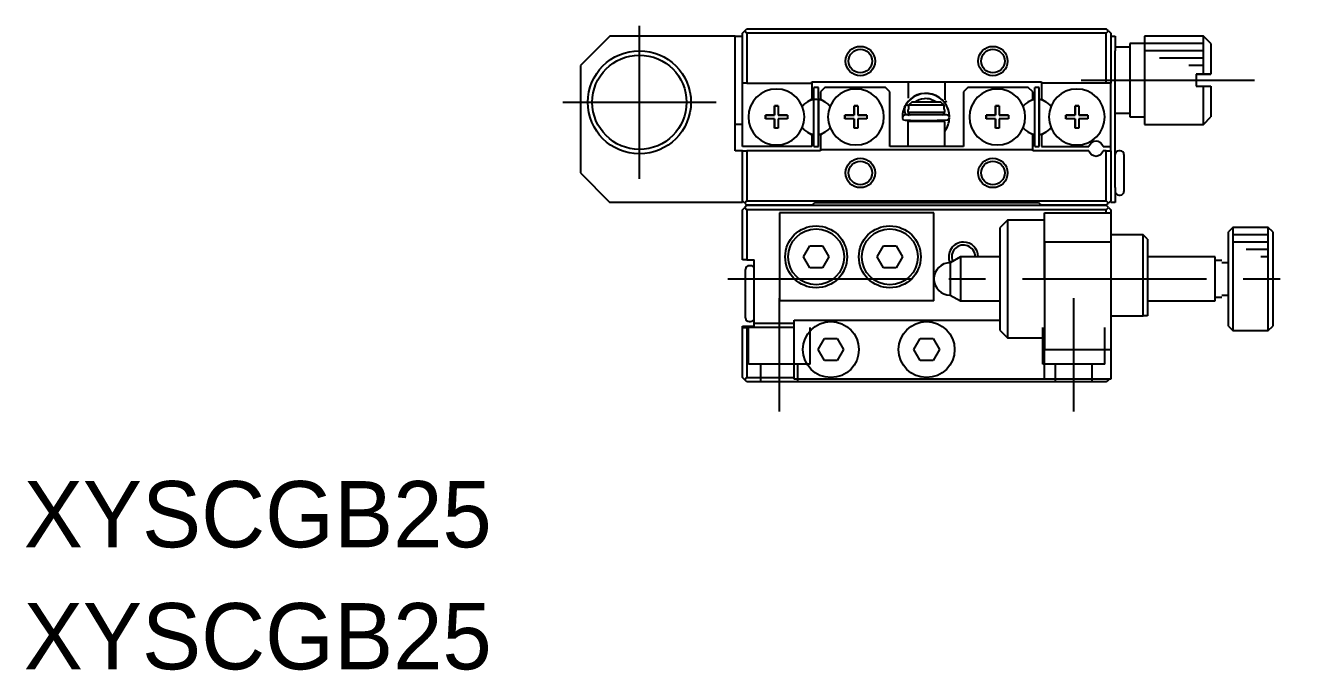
# Model space of a CAD drawing. Extents: x 199 to 391, y 8 to 147.
# Drawn here: x 201 to 288.4, y 7.6 to 51.4 of the extents above; entities that cross this region are included whole.
import ezdxf

# ---------------------------------------------------------------- set-up
doc = ezdxf.new("R2010")
doc.units = 0
doc.header["$LTSCALE"] = 10
doc.linetypes.add('CENTER', pattern=[2, 1.25, -0.25, 0.25, -0.25])
doc.linetypes.add('DASHED', pattern=[3.5, 2, -1.5])
doc.layers.get('0').update_dxf_attribs({"linetype": 'CONTINUOUS'})
doc.layers.add('CENTER', color=1, linetype='CENTER')
doc.styles.get("Standard").update_dxf_attribs({"font": 'FGP教科書体NT-M'})

msp = doc.modelspace()

# ---------------------------------------------------------------- linework, layer by layer
at = {"color": 7, "linetype": 'CONTINUOUS'}
for p, q in [((240.696596, 50.706432), (238.696596, 48.706432)), ((249.196596, 50.706432), (240.696596, 50.706432)), ((249.196596, 42.906432), (249.196596, 50.706432)), ((249.196596, 50.706432), (249.696596, 50.706432)), ((249.696596, 50.906432), (249.846596, 51.056432)), ((249.696596, 47.506432), (249.696596, 50.906432)), ((249.846596, 51.056432), (249.996596, 51.206432)), ((249.846596, 51.056432), (249.996596, 50.906432)), ((249.996596, 51.206432), (274.396596, 51.206432)), ((249.996596, 50.906432), (249.996596, 47.506432)), ((274.396596, 50.906432), (249.996596, 50.906432)), ((274.546596, 51.056432), (274.396596, 51.206432)), ((274.396596, 50.906432), (274.546596, 51.056432)), ((274.396596, 47.506432), (274.396596, 50.906432)), ((274.546596, 51.056432), (274.696596, 50.906432)), ((274.696596, 50.906432), (274.696596, 47.506432)), ((274.696596, 50.706432), (274.996596, 50.706432)), ((274.996596, 50.706432), (274.996596, 49.706432)), ((276.996596, 50.706432), (276.996596, 44.706432)), ((280.996596, 50.706432), (276.996596, 50.706432)), ((280.996596, 48.106432), (280.996596, 50.706432)), ((281.496596, 50.206432), (280.996596, 50.706432)), ((275.996596, 49.956432), (274.996596, 49.956432)), ((275.996596, 50.206432), (275.996596, 45.206432)), ((276.996596, 50.206432), (275.996596, 50.206432)), ((281.496596, 50.206432), (281.496596, 48.106432)), ((281.496596, 50.206432), (281.496596, 48.106432)), ((274.996596, 42.206432), (274.996596, 49.706432)), ((238.696596, 48.706432), (238.696596, 41.406432)), ((280.496596, 48.106432), (280.496596, 47.306432)), ((280.496596, 48.106432), (280.996596, 48.106432)), ((280.996596, 48.106432), (280.496596, 48.106432)), ((280.496596, 48.106432), (280.496596, 47.306432)), ((280.996596, 48.106432), (281.496596, 48.106432)), ((281.496596, 48.106432), (280.996596, 48.106432)), ((249.996596, 47.506432), (249.696596, 47.506432)), ((249.696596, 43.206432), (249.696596, 47.506432)), ((249.996596, 47.506432), (254.396596, 47.506432)), ((254.396596, 47.606432), (261.396596, 47.606432)), ((254.396596, 47.506432), (254.396596, 47.606432)), ((254.396596, 47.506432), (254.396596, 46.407898)), ((254.546596, 43.206432), (254.546596, 47.206432)), ((254.846596, 47.206432), (254.546596, 47.206432)), ((254.846596, 43.206432), (254.846596, 47.206432)), ((254.846596, 46.387444), (254.846596, 47.206432)), ((255.296596, 47.206432), (254.996596, 46.906432)), ((259.396596, 47.206432), (255.296596, 47.206432)), ((259.696596, 46.906432), (259.396596, 47.206432)), ((260.946596, 47.606432), (260.946596, 46.486641)), ((261.396596, 47.606432), (262.996596, 47.606432)), ((262.996596, 47.606432), (269.996596, 47.606432)), ((263.446596, 46.367678), (263.446596, 47.606432)), ((264.996596, 47.206432), (264.696596, 46.906432)), ((269.096596, 47.206432), (264.996596, 47.206432)), ((269.396596, 46.906432), (269.096596, 47.206432)), ((269.546596, 43.206432), (269.546596, 47.206432)), ((269.846596, 47.206432), (269.546596, 47.206432)), ((269.846596, 43.206432), (269.846596, 47.206432)), ((269.846596, 46.387444), (269.846596, 47.206432)), ((269.996596, 47.606432), (269.996596, 47.506432)), ((274.396596, 47.506432), (269.996596, 47.506432)), ((269.996596, 47.506432), (269.996596, 46.407898)), ((274.696596, 47.506432), (274.396596, 47.506432)), ((274.696596, 43.206432), (274.696596, 47.506432)), ((280.496596, 47.306432), (280.996596, 47.306432)), ((280.996596, 44.706432), (280.996596, 47.306432)), ((280.996596, 47.306432), (281.496596, 47.306432)), ((281.496596, 47.306432), (281.496596, 45.206432)), ((281.496596, 47.306432), (281.496596, 45.206432)), ((254.396596, 46.407898), (254.101346, 46.237435)), ((254.846598, 46.456432), (254.846598, 46.387444)), ((254.846598, 46.456432), (254.846598, 43.956432)), ((254.846598, 46.456432), (254.846598, 46.387444)), ((254.996596, 46.906432), (254.996596, 46.407898)), ((254.996596, 46.407898), (255.291846, 46.237435)), ((259.696596, 43.206432), (259.696596, 46.906432)), ((262.495865, 46.402973), (262.63465, 46.353971)), ((262.63465, 46.353971), (262.768569, 46.288071)), ((264.696596, 46.906432), (264.696596, 43.206432)), ((269.101346, 46.237435), (269.396596, 46.407898)), ((269.396596, 46.407898), (269.396596, 46.906432)), ((269.846598, 46.456432), (269.846598, 46.387444)), ((269.846598, 46.456432), (269.846598, 46.387444)), ((269.846598, 46.456432), (269.846598, 46.387444)), ((269.846598, 46.456432), (269.846598, 46.387444)), ((269.846598, 46.456432), (269.846598, 46.387444)), ((269.846598, 46.456432), (269.846598, 46.387444)), ((269.846598, 46.456432), (269.846598, 46.387444)), ((269.846598, 46.456432), (269.846598, 43.956432)), ((269.846598, 46.456432), (269.846598, 46.387444)), ((269.846598, 46.456432), (269.846598, 46.387444)), ((269.846598, 46.456432), (269.846598, 46.387444)), ((269.846598, 46.456432), (269.846598, 46.387444)), ((269.846598, 46.456432), (269.846598, 46.387444)), ((269.846598, 46.456432), (269.846598, 46.387444)), ((269.996596, 46.407898), (270.291846, 46.237435)), ((251.871596, 45.956432), (252.121596, 45.956432)), ((251.871596, 45.331432), (251.871596, 45.956432)), ((251.871596, 45.956432), (251.871596, 45.331432)), ((252.121596, 45.956432), (251.871596, 45.956432)), ((252.121596, 45.956432), (252.121596, 45.331432)), ((257.271596, 45.956432), (257.521596, 45.956432)), ((257.271596, 45.331432), (257.271596, 45.956432)), ((257.271596, 45.956432), (257.271596, 45.331432)), ((257.521596, 45.956432), (257.271596, 45.956432)), ((257.521596, 45.956432), (257.521596, 45.331432)), ((260.693612, 45.743567), (260.692127, 45.710122)), ((260.692127, 45.710122), (260.69231, 45.676644)), ((260.69231, 45.676644), (260.694159, 45.643217)), ((260.69676, 45.776898), (260.693612, 45.743567)), ((260.694159, 45.643217), (260.697671, 45.609921)), ((260.701565, 45.810031), (260.69676, 45.776898)), ((260.697671, 45.609921), (260.702837, 45.576841)), ((260.708014, 45.842886), (260.701565, 45.810031)), ((260.702837, 45.576841), (260.709644, 45.544056)), ((260.716092, 45.87538), (260.708014, 45.842886)), ((260.709644, 45.544056), (260.718075, 45.511648)), ((260.725778, 45.907435), (260.716092, 45.87538)), ((260.718075, 45.511648), (260.72811, 45.479698)), ((260.73705, 45.93897), (260.725778, 45.907435)), ((260.72811, 45.479698), (260.739723, 45.448283)), ((260.749879, 45.969909), (260.73705, 45.93897)), ((260.764234, 46.000174), (260.749879, 45.969909)), ((260.780079, 46.029689), (260.764234, 46.000174)), ((260.79643, 46.056894), (260.780079, 46.029689)), ((260.797467, 46.057398), (260.79643, 46.056894)), ((260.798507, 46.057394), (260.797467, 46.057398)), ((260.79987, 46.057181), (260.798507, 46.057394)), ((260.801555, 46.056759), (260.79987, 46.057181)), ((260.803557, 46.056129), (260.801555, 46.056759)), ((260.802156, 46.064958), (260.960366, 45.979244)), ((260.805872, 46.055292), (260.803557, 46.056129)), ((260.808495, 46.05425), (260.805872, 46.055292)), ((260.811419, 46.053006), (260.808495, 46.05425)), ((260.814639, 46.051563), (260.811419, 46.053006)), ((260.819975, 46.049046), (260.814639, 46.051563)), ((260.825926, 46.046104), (260.819975, 46.049046)), ((260.832461, 46.042753), (260.825926, 46.046104)), ((260.83955, 46.039009), (260.832461, 46.042753)), ((260.847157, 46.034889), (260.83955, 46.039009)), ((260.855244, 46.030415), (260.847157, 46.034889)), ((260.863771, 46.025609), (260.855244, 46.030415)), ((260.872696, 46.020495), (260.863771, 46.025609)), ((260.881975, 46.015097), (260.872696, 46.020495)), ((260.891563, 46.009442), (260.881975, 46.015097)), ((260.90141, 46.003559), (260.891563, 46.009442)), ((260.91147, 45.997477), (260.90141, 46.003559)), ((260.921692, 45.991225), (260.91147, 45.997477)), ((260.932026, 45.984835), (260.921692, 45.991225)), ((260.976596, 45.706432), (260.926596, 45.706432)), ((260.926596, 45.706432), (260.926596, 45.506432)), ((263.426596, 45.506432), (260.926596, 45.506432)), ((260.926596, 45.506432), (261.101414, 45.331614)), ((260.94242, 45.978338), (260.932026, 45.984835)), ((260.952823, 45.971766), (260.94242, 45.978338)), ((260.976596, 45.956485), (260.952823, 45.971766)), ((260.960366, 45.979244), (260.978286, 45.967762)), ((261.186647, 46.206432), (260.976596, 46.006432)), ((260.976596, 46.006432), (260.976596, 45.706432)), ((263.376596, 46.006432), (260.976596, 46.006432)), ((263.166546, 46.206432), (261.186647, 46.206432)), ((262.768569, 46.288071), (262.860915, 46.229953)), ((262.860915, 46.229953), (262.893442, 46.206603)), ((263.376596, 46.006432), (263.166546, 46.206432)), ((263.252999, 45.332834), (263.426596, 45.506432)), ((263.376596, 45.706432), (263.376596, 46.006432)), ((263.426596, 45.706432), (263.376596, 45.706432)), ((263.426596, 45.506432), (263.426596, 45.706432)), ((263.485018, 46.297245), (263.498261, 46.305564)), ((263.488656, 46.306515), (263.491708, 46.310493)), ((263.491708, 46.310493), (263.492697, 46.31382)), ((263.55658, 46.191042), (263.497984, 46.306509)), ((263.73358, 45.407084), (263.696595, 45.598435)), ((266.871596, 45.956432), (267.121596, 45.956432)), ((266.871596, 45.331432), (266.871596, 45.956432)), ((266.871596, 45.956432), (266.871596, 45.331432)), ((267.121596, 45.956432), (266.871596, 45.956432)), ((267.121596, 45.956432), (267.121596, 45.331432)), ((272.271596, 45.956432), (272.521596, 45.956432)), ((272.271596, 45.331432), (272.271596, 45.956432)), ((272.271596, 45.956432), (272.271596, 45.331432)), ((272.521596, 45.956432), (272.271596, 45.956432)), ((272.521596, 45.956432), (272.521596, 45.331432)), ((274.996596, 45.456432), (275.996596, 45.456432)), ((249.696596, 44.706432), (249.196596, 44.706432)), ((251.246596, 45.331432), (251.871596, 45.331432)), ((251.246596, 45.081432), (251.246596, 45.331432)), ((251.871596, 45.331432), (251.246596, 45.331432)), ((251.246596, 45.331432), (251.246596, 45.081432)), ((251.871596, 45.081432), (251.246596, 45.081432)), ((251.871596, 44.456432), (251.871596, 45.081432)), ((251.871596, 45.081432), (251.871596, 44.456432)), ((252.121596, 45.331432), (252.746596, 45.331432)), ((252.746596, 45.331432), (252.121596, 45.331432)), ((252.121596, 45.081432), (252.121596, 44.456432)), ((252.746596, 45.081432), (252.121596, 45.081432)), ((252.746596, 45.331432), (252.746596, 45.081432)), ((256.646596, 45.331432), (257.271596, 45.331432)), ((256.646596, 45.081432), (256.646596, 45.331432)), ((257.271596, 45.331432), (256.646596, 45.331432)), ((256.646596, 45.331432), (256.646596, 45.081432)), ((257.271596, 45.081432), (256.646596, 45.081432)), ((257.271596, 44.456432), (257.271596, 45.081432)), ((257.271596, 45.081432), (257.271596, 44.456432)), ((257.521596, 45.331432), (258.146596, 45.331432)), ((258.146596, 45.331432), (257.521596, 45.331432)), ((257.521596, 45.081432), (257.521596, 44.456432)), ((258.146596, 45.081432), (257.521596, 45.081432)), ((258.146596, 45.331432), (258.146596, 45.081432)), ((260.595161, 45.293953), (260.549805, 45.203134)), ((260.549805, 45.203134), (260.562972, 45.100944)), ((260.562972, 45.100944), (260.631122, 45.023736)), ((260.68442, 45.345258), (260.595161, 45.293953)), ((260.631122, 45.023736), (260.738226, 44.993962)), ((260.787689, 45.356173), (260.68442, 45.345258)), ((260.739723, 45.448283), (260.752888, 45.417481)), ((260.752888, 45.417481), (260.767571, 45.387368)), ((263.537107, 45.343712), (260.757452, 45.343712)), ((260.767571, 45.387368), (260.783735, 45.358019)), ((260.783735, 45.358019), (260.784925, 45.35599)), ((260.915329, 45.36105), (260.787689, 45.356173)), ((260.915329, 45.36105), (260.926472, 45.3609)), ((260.933084, 44.913139), (260.917552, 44.98581)), ((260.926472, 45.3609), (260.937582, 45.359795)), ((261.003753, 44.983589), (260.926596, 44.906432)), ((263.426596, 44.906432), (260.926596, 44.906432)), ((260.926596, 44.906432), (260.926596, 43.206432)), ((260.937582, 45.359795), (260.948598, 45.357739)), ((260.948598, 45.357739), (260.95946, 45.354745)), ((260.95946, 45.354745), (260.97011, 45.350828)), ((260.97011, 45.350828), (260.980488, 45.34601)), ((260.980488, 45.34601), (260.990538, 45.340318)), ((260.990538, 45.340318), (261.000205, 45.333782)), ((260.996596, 44.98376), (260.996596, 44.976432)), ((263.30965, 45.362912), (263.284024, 45.363517)), ((263.425772, 45.359565), (263.30965, 45.362912)), ((263.323562, 45.403108), (263.374545, 45.443777)), ((263.426596, 44.906432), (263.347997, 44.985031)), ((263.372802, 45.452483), (263.387868, 45.360852)), ((263.378255, 44.985834), (263.373302, 44.959927)), ((263.541133, 45.354135), (263.425772, 45.359565)), ((263.426596, 43.206432), (263.426596, 44.906432)), ((263.645062, 45.333091), (263.541133, 45.354135)), ((263.624667, 45.005822), (263.711223, 45.066914)), ((263.722335, 45.263651), (263.645062, 45.333091)), ((263.711223, 45.066914), (263.747074, 45.164995)), ((263.747074, 45.164995), (263.722335, 45.263651)), ((266.246596, 45.331432), (266.871596, 45.331432)), ((266.246596, 45.081432), (266.246596, 45.331432)), ((266.871596, 45.331432), (266.246596, 45.331432)), ((266.246596, 45.331432), (266.246596, 45.081432)), ((266.871596, 45.081432), (266.246596, 45.081432)), ((266.871596, 44.456432), (266.871596, 45.081432)), ((266.871596, 45.081432), (266.871596, 44.456432)), ((267.121596, 45.331432), (267.746596, 45.331432)), ((267.746596, 45.331432), (267.121596, 45.331432)), ((267.121596, 45.081432), (267.121596, 44.456432)), ((267.746596, 45.081432), (267.121596, 45.081432)), ((267.746596, 45.331432), (267.746596, 45.081432)), ((271.646596, 45.331432), (272.271596, 45.331432)), ((271.646596, 45.081432), (271.646596, 45.331432)), ((272.271596, 45.331432), (271.646596, 45.331432)), ((271.646596, 45.331432), (271.646596, 45.081432)), ((272.271596, 45.081432), (271.646596, 45.081432)), ((272.271596, 44.456432), (272.271596, 45.081432)), ((272.271596, 45.081432), (272.271596, 44.456432)), ((272.521596, 45.331432), (273.146596, 45.331432)), ((273.146596, 45.331432), (272.521596, 45.331432)), ((272.521596, 45.081432), (272.521596, 44.456432)), ((273.146596, 45.081432), (272.521596, 45.081432)), ((273.146596, 45.331432), (273.146596, 45.081432)), ((275.996596, 45.206432), (276.996596, 45.206432)), ((276.996596, 44.706432), (280.996596, 44.706432)), ((280.996596, 44.706432), (281.496596, 45.206432)), ((252.121596, 44.456432), (251.871596, 44.456432)), ((254.101346, 44.175429), (254.396596, 44.004966)), ((254.396596, 44.004966), (254.396596, 43.206432)), ((254.846596, 43.206432), (254.846596, 44.025419)), ((254.846598, 44.02542), (254.846598, 43.956432)), ((254.846598, 44.02542), (254.846598, 43.956432)), ((254.846598, 44.02542), (254.846598, 43.956432)), ((254.846598, 44.02542), (254.846598, 43.956432)), ((254.846598, 44.02542), (254.846598, 43.956432)), ((254.846598, 44.02542), (254.846598, 43.956432)), ((254.846598, 44.02542), (254.846598, 43.956432)), ((254.846598, 44.02542), (254.846598, 43.956432)), ((254.846598, 44.02542), (254.846598, 43.956432)), ((254.846598, 44.02542), (254.846598, 43.956432)), ((254.846598, 44.02542), (254.846598, 43.956432)), ((254.846598, 44.02542), (254.846598, 43.956432)), ((254.846598, 44.02542), (254.846598, 43.956432)), ((255.291846, 44.175429), (254.996596, 44.004966)), ((254.996596, 44.004966), (254.996596, 43.006432)), ((257.521596, 44.456432), (257.271596, 44.456432)), ((267.121596, 44.456432), (266.871596, 44.456432)), ((269.396596, 44.004966), (269.101346, 44.175429)), ((269.396596, 43.006432), (269.396596, 44.004966)), ((269.846596, 43.206432), (269.846596, 44.025419)), ((269.846598, 44.02542), (269.846598, 43.956432)), ((269.846598, 44.02542), (269.846598, 43.956432)), ((269.846598, 44.02542), (269.846598, 43.956432)), ((269.846598, 44.02542), (269.846598, 43.956432)), ((269.846598, 44.02542), (269.846598, 43.956432)), ((269.846598, 44.02542), (269.846598, 43.956432)), ((269.846598, 44.02542), (269.846598, 43.956432)), ((269.846598, 44.02542), (269.846598, 43.956432)), ((269.846598, 44.02542), (269.846598, 43.956432)), ((269.846598, 44.02542), (269.846598, 43.956432)), ((269.846598, 44.02542), (269.846598, 43.956432)), ((269.846598, 44.02542), (269.846598, 43.956432)), ((269.846598, 44.02542), (269.846598, 43.956432)), ((270.291846, 44.175429), (269.996596, 44.004966)), ((269.996596, 44.004966), (269.996596, 43.206432)), ((272.521596, 44.456432), (272.271596, 44.456432)), ((249.696596, 42.906432), (249.196596, 42.906432)), ((254.396596, 43.206432), (249.696596, 43.206432)), ((249.696596, 42.906432), (249.996596, 42.906432)), ((249.696596, 39.406432), (249.696596, 42.906432)), ((249.996596, 42.906432), (249.996596, 39.506432)), ((254.996596, 42.906432), (249.996596, 42.906432)), ((254.546596, 43.206432), (254.846596, 43.206432)), ((254.996596, 43.006432), (254.996596, 42.906432)), ((254.996596, 43.006432), (269.396596, 43.006432)), ((264.696596, 43.206432), (259.696596, 43.206432)), ((269.396596, 42.906432), (269.396596, 43.006432)), ((273.219627, 42.906432), (269.396596, 42.906432)), ((269.546596, 43.206432), (269.846596, 43.206432)), ((269.996596, 43.206432), (273.219627, 43.206432)), ((274.173566, 43.206432), (274.696596, 43.206432)), ((274.396596, 42.906432), (274.173566, 42.906432)), ((274.396596, 39.506432), (274.396596, 42.906432)), ((274.396596, 42.906432), (274.696596, 42.906432)), ((274.696596, 42.906432), (274.696596, 43.206432)), ((274.696596, 42.906432), (274.696596, 39.506432)), ((275.346596, 42.906432), (275.246596, 42.906432)), ((274.996596, 40.606432), (274.996596, 42.206432)), ((275.596596, 42.656432), (275.596596, 40.156432)), ((275.596596, 42.156432), (275.596596, 41.531432)), ((238.696596, 41.406432), (240.696596, 39.406432)), ((275.596596, 41.531432), (275.596596, 41.281432)), ((275.596596, 41.281432), (275.596596, 40.656432)), ((274.996596, 40.406432), (274.996596, 40.606432)), ((274.996596, 40.406432), (274.996596, 39.406432)), ((249.696596, 39.406432), (240.696596, 39.406432)), ((249.846596, 39.356432), (249.696596, 39.506432)), ((249.996596, 39.506432), (249.846596, 39.356432)), ((249.846596, 39.356432), (249.996596, 39.206432)), ((249.996596, 39.506432), (274.396596, 39.506432)), ((254.396596, 39.206432), (254.596596, 39.406432)), ((254.596596, 39.406432), (269.796596, 39.406432)), ((269.796596, 39.406432), (269.996596, 39.206432)), ((274.546596, 39.356432), (274.396596, 39.506432)), ((274.396596, 39.206432), (274.546596, 39.356432)), ((274.696596, 39.506432), (274.546596, 39.356432)), ((274.696596, 39.406432), (274.696596, 39.506432)), ((274.996596, 39.406432), (274.696596, 39.406432)), ((275.246596, 39.906432), (275.346596, 39.906432)), ((249.696596, 38.906432), (249.846596, 39.056432)), ((249.696596, 35.506432), (249.696596, 38.906432)), ((249.996596, 39.206432), (249.846596, 39.056432)), ((249.846596, 39.056432), (249.996596, 38.906432)), ((254.396596, 39.206432), (249.996596, 39.206432)), ((249.996596, 39.206432), (254.396596, 39.206432)), ((274.396596, 38.906432), (249.996596, 38.906432)), ((249.996596, 38.906432), (249.996596, 35.506432)), ((252.196596, 38.706432), (252.196596, 32.706432)), ((262.696596, 38.706432), (252.196596, 38.706432)), ((254.396596, 39.206432), (269.996596, 39.206432)), ((262.696596, 32.706432), (262.696596, 38.706432)), ((274.396596, 39.206432), (269.996596, 39.206432)), ((269.996596, 39.206432), (274.396596, 39.206432)), ((270.196596, 38.706432), (274.696596, 38.706432)), ((270.196596, 36.706432), (270.196596, 38.706432)), ((274.546596, 39.056432), (274.396596, 39.206432)), ((274.396596, 38.906432), (274.546596, 39.056432)), ((274.396596, 38.706432), (274.396596, 38.906432)), ((274.546596, 39.056432), (274.696596, 38.906432)), ((274.696596, 38.906432), (274.696596, 38.706432)), ((274.696596, 38.706432), (274.696596, 36.706432)), ((267.696596, 38.206432), (267.196596, 37.706432)), ((267.196596, 30.706432), (267.196596, 37.706432)), ((267.696596, 38.206432), (267.696596, 30.206432)), ((270.196596, 38.206432), (267.696596, 38.206432)), ((282.996596, 37.706432), (282.696596, 37.406432)), ((282.996596, 37.706432), (282.996596, 30.706432)), ((285.396596, 37.706432), (282.996596, 37.706432)), ((285.396596, 30.706432), (285.396596, 37.706432)), ((285.696596, 37.406432), (285.396596, 37.706432)), ((276.896596, 37.206432), (274.696596, 37.206432)), ((276.896596, 31.706432), (276.896596, 37.206432)), ((277.196596, 36.906432), (276.896596, 37.206432)), ((277.196596, 36.906432), (277.196596, 31.706432)), ((282.696596, 31.006432), (282.696596, 37.406432)), ((285.696596, 37.406432), (285.696596, 31.006432)), ((253.830571, 35.706432), (254.263584, 36.456432)), ((254.263584, 36.456432), (255.129609, 36.456432)), ((255.129609, 36.456432), (255.562622, 35.706432)), ((258.830571, 35.706432), (259.263584, 36.456432)), ((259.263584, 36.456432), (260.129609, 36.456432)), ((260.129609, 36.456432), (260.562622, 35.706432)), ((270.196596, 34.206432), (270.196596, 36.706432)), ((274.696596, 36.706432), (270.196596, 36.706432)), ((270.196596, 36.706432), (270.196596, 34.206432)), ((274.696596, 36.706432), (274.696596, 29.406432)), ((249.996596, 35.506432), (249.696596, 35.506432)), ((249.996596, 35.506432), (250.496596, 35.506432)), ((250.246596, 35.106432), (250.146596, 35.106432)), ((250.496596, 34.006432), (250.496596, 35.506432)), ((254.263584, 34.956432), (253.830571, 35.706432)), ((255.562622, 35.706432), (255.129609, 34.956432)), ((259.263584, 34.956432), (258.830571, 35.706432)), ((260.562622, 35.706432), (260.129609, 34.956432)), ((264.489417, 35.706432), (263.796596, 35.306432)), ((263.796596, 35.306432), (263.796596, 33.106432)), ((264.489417, 35.706437), (264.489417, 32.706427)), ((264.489417, 35.706432), (264.489417, 32.706432)), ((267.196596, 35.706432), (264.489417, 35.706432)), ((281.796596, 35.706432), (277.196596, 35.706432)), ((281.796596, 34.206432), (281.796596, 35.706432)), ((282.696596, 35.306432), (282.229609, 35.306432)), ((249.896596, 33.206432), (249.896596, 34.856432)), ((255.129609, 34.956432), (254.263584, 34.956432)), ((260.129609, 34.956432), (259.263584, 34.956432)), ((270.196596, 34.206432), (270.196596, 29.406432)), ((281.796596, 32.706432), (281.796596, 34.206432)), ((249.896596, 33.331432), (249.896596, 33.956432)), ((249.896596, 33.081432), (249.896596, 33.331432)), ((250.496596, 32.406432), (250.496596, 34.006432)), ((249.896596, 31.556432), (249.896596, 33.206432)), ((249.896596, 32.456432), (249.896596, 33.081432)), ((250.496596, 31.206432), (250.496596, 32.406432)), ((262.696596, 32.706432), (252.196596, 32.706432)), ((263.796596, 33.106432), (264.489417, 32.706432)), ((264.489417, 32.706432), (267.196577, 32.706432)), ((277.196616, 32.706432), (281.796596, 32.706432)), ((282.229609, 33.106432), (282.696596, 33.106432)), ((274.696596, 31.706432), (276.896596, 31.706432)), ((277.196596, 31.706432), (276.896596, 31.706432)), ((249.696596, 31.006432), (250.496596, 31.006432)), ((249.696596, 30.906432), (249.696596, 31.006432)), ((249.696596, 27.506432), (249.696596, 30.906432)), ((249.696596, 30.906432), (249.996596, 30.906432)), ((249.996596, 30.906432), (249.996596, 27.506432)), ((253.196596, 30.906432), (249.996596, 30.906432)), ((250.146596, 31.306432), (250.246596, 31.306432)), ((250.496596, 31.206432), (253.196596, 31.206432)), ((250.496596, 31.006432), (250.496596, 31.206432)), ((253.196596, 31.406432), (267.196596, 31.406432)), ((253.196596, 27.406432), (253.196596, 31.406432)), ((267.196596, 30.706432), (267.696596, 30.206432)), ((282.696596, 31.006432), (282.996596, 30.706432)), ((282.996596, 30.706432), (285.396596, 30.706432)), ((285.396596, 30.706432), (285.696596, 31.006432)), ((254.830571, 29.406432), (255.263584, 30.156432)), ((255.263584, 30.156432), (256.129609, 30.156432)), ((256.129609, 30.156432), (256.562622, 29.406432)), ((261.330571, 29.406432), (261.763584, 30.156432)), ((261.763584, 30.156432), (262.629609, 30.156432)), ((262.629609, 30.156432), (263.062622, 29.406432)), ((267.696596, 30.206432), (270.196596, 30.206432)), ((255.263584, 28.656432), (254.830571, 29.406432)), ((256.562622, 29.406432), (256.129609, 28.656432)), ((261.763584, 28.656432), (261.330571, 29.406432)), ((263.062622, 29.406432), (262.629609, 28.656432)), ((270.196596, 27.406432), (270.196596, 29.406432)), ((270.196596, 29.406432), (274.696596, 29.406432)), ((274.696596, 29.406432), (274.696596, 27.406432)), ((256.129609, 28.656432), (255.263584, 28.656432)), ((262.629609, 28.656432), (261.763584, 28.656432)), ((249.846596, 27.356432), (249.696596, 27.506432)), ((249.996596, 27.506432), (249.846596, 27.356432)), ((249.996596, 27.206432), (249.846596, 27.356432)), ((249.996596, 27.506432), (253.196596, 27.506432)), ((274.396596, 27.206432), (249.996596, 27.206432)), ((270.196596, 27.406432), (253.196596, 27.406432)), ((274.696596, 27.406432), (270.196596, 27.406432)), ((274.546596, 27.356432), (274.396596, 27.206432)), ((274.546596, 27.356432), (274.496596, 27.406432)), ((274.596596, 27.406432), (274.546596, 27.356432))]:
    msp.add_line(p, q, dxfattribs=at)
at = {"color": 3, "linetype": 'CONTINUOUS'}
for p, q in [((280.996596, 50.206432), (276.996596, 50.206432)), ((280.996596, 49.706432), (276.996596, 49.706432)), ((280.996596, 49.206432), (277.996596, 49.206432)), ((280.996596, 48.706432), (279.996596, 48.706432)), ((285.396596, 37.206432), (282.996596, 37.206432)), ((285.396596, 36.706432), (282.996596, 36.706432)), ((285.396596, 36.206432), (283.896596, 36.206432)), ((282.229609, 35.456432), (281.796596, 35.456432)), ((285.396596, 35.706432), (284.896596, 35.706432)), ((281.796596, 32.956432), (282.229609, 32.956432))]:
    msp.add_line(p, q, dxfattribs=at)
at = {"color": 3, "linetype": 'DASHED'}
for p, q in [((250.096596, 28.406432), (250.096596, 30.906432)), ((254.296596, 28.406432), (254.296596, 30.906432)), ((270.096596, 28.406432), (270.096596, 30.906432)), ((274.296596, 28.406432), (274.296596, 30.906432)), ((254.296596, 28.406432), (250.096596, 28.406432)), ((250.946596, 27.206432), (250.946596, 28.406432)), ((253.446596, 27.206432), (253.446596, 28.406432)), ((274.296596, 28.406432), (270.096596, 28.406432)), ((270.946596, 27.206432), (270.946596, 28.406432)), ((273.446596, 27.206432), (273.446596, 28.406432))]:
    msp.add_line(p, q, dxfattribs=at)
at = {"color": 3, "linetype": 'CONTINUOUS'}
for centre in [(257.696596, 49.006432), (266.696596, 49.006432), (257.696596, 41.406432), (266.696596, 41.406432)]:
    msp.add_circle(centre, 1, dxfattribs=at)
at = {"color": 7, "linetype": 'CONTINUOUS'}
for centre, radius in [((242.696596, 46.206432), 3.5), ((242.696596, 46.206432), 3.2), ((257.696596, 49.006432), 0.8), ((266.696596, 49.006432), 0.8), ((257.696596, 41.406432), 0.8), ((266.696596, 41.406432), 0.8), ((254.696596, 35.706432), 2.1), ((254.696596, 35.706432), 1.9), ((259.696596, 35.706432), 2.1), ((259.696596, 35.706432), 1.9), ((255.696596, 29.406432), 1.9), ((262.196596, 29.406432), 1.9)]:
    msp.add_circle(centre, radius, dxfattribs=at)
for centre, radius, start, end in [((251.996596, 45.206432), 1.9, 0, 270), ((254.696597, 45.206432), 1.1905, 97.238385, 120), ((254.696597, 45.206432), 1.1905, 60.000042, 97.238385), ((257.396596, 45.206432), 1.9, 0, 270), ((262.148153, 45.216191), 1.598393, 0.536816, 148.370163), ((262.148179, 45.202551), 1.598458, 359.611466, 147.357013), ((262.14884, 45.202707), 1.249298, 95.76412922, 126.52939935), ((262.149952, 45.211288), 1.240874, 73.81344626, 95.85498982), ((266.996596, 45.206432), 1.9, 0, 270), ((269.696597, 45.206432), 1.1905, 97.238392, 120.000042), ((269.696597, 45.206432), 1.1905, 60.000042, 82.761651), ((272.396596, 45.206432), 1.9, 0, 270), ((254.788737, 45.115432), 1.32, 135.034999, 141.739912), ((254.696597, 45.206432), 1.1905, 135.356432, 142.457024), ((254.696596, 45.206432), 1.1905, 120, 135), ((254.696596, 45.206432), 1.1905, 45, 60), ((254.604456, 45.115432), 1.32, 38.260088, 44.965001), ((254.696597, 45.206432), 1.1905, 37.543078, 44.642946), ((262.156895, 45.21037), 1.608889, 148.356938, 180.616493), ((269.788737, 45.115432), 1.32, 135.034999, 141.739912), ((269.696597, 45.206432), 1.1905, 135.356432, 142.457024), ((269.696596, 45.206432), 1.1905, 120, 135), ((269.696596, 45.206432), 1.1905, 45, 60), ((269.604456, 45.115432), 1.32, 38.260088, 44.965001), ((269.696597, 45.206432), 1.1905, 37.543078, 44.642946), ((251.996596, 45.206432), 1.9, 270, 0), ((257.396596, 45.206432), 1.9, 270, 0), ((262.017179, 84.978572), 40.005059, 268.16795364, 272.3028851), ((262.145203, 45.207438), 1.601567, 323.152208, 357.922405), ((266.996596, 45.206432), 1.9, 270, 0), ((272.396596, 45.206432), 1.9, 270, 0), ((254.788737, 45.297432), 1.32, 218.260088, 224.965001), ((254.696597, 45.206432), 1.1905, 217.542976, 224.643568), ((254.696596, 45.206432), 1.1905, 225, 240), ((254.696597, 45.206432), 1.1905, 240, 262.761615), ((254.696597, 45.206432), 1.1905, 277.238411, 300), ((254.696596, 45.206432), 1.1905, 300, 315), ((254.696597, 45.206432), 1.1905, 314.999966, 322.456922), ((254.604456, 45.297432), 1.32, 315.034999, 321.739912), ((269.788737, 45.297432), 1.32, 218.260088, 224.965001), ((269.696597, 45.206432), 1.1905, 217.542976, 224.643568), ((269.696596, 45.206432), 1.1905, 225, 240), ((269.696597, 45.206432), 1.1905, 239.999958, 262.761609), ((269.696597, 45.206432), 1.1905, 277.238474, 300), ((269.696596, 45.206432), 1.1905, 300, 315), ((269.696597, 45.206432), 1.1905, 314.999966, 322.456922), ((269.604456, 45.297432), 1.32, 315.034999, 321.739912), ((273.696596, 43.056432), 0.5, 17.457603, 162.542397), ((273.696596, 43.056432), 0.5, 197.457603, 342.542397), ((275.246596, 42.656432), 0.25, 90, 180), ((275.346596, 42.656432), 0.25, 0, 90), ((275.246596, 40.156432), 0.25, 180, 270), ((275.346596, 40.156432), 0.25, 270, 0), ((264.696596, 35.706432), 0.8, 0, 202.560034), ((250.146596, 34.856432), 0.25, 90, 180), ((250.246596, 34.856432), 0.25, 0, 90), ((263.796596, 34.206432), 1.1, 90, 180), ((263.796596, 34.206432), 1.1, 180, 270), ((250.146596, 31.556432), 0.25, 180, 270), ((250.246596, 31.556432), 0.25, 270, 0)]:
    msp.add_arc(centre, radius, start, end, dxfattribs=at)
at = {"color": 3, "linetype": 'CONTINUOUS'}
for start, end in [(90, 203.585879), (0, 90)]:
    msp.add_arc((264.696596, 35.706432), 1, start, end, dxfattribs=at)
at = {"layer": 'CENTER', "color": 1, "linetype": 'CENTER'}
for p, q in [((242.696596, 41.006432), (242.696596, 51.406432)), ((272.696596, 47.706432), (284.446596, 47.706432)), ((237.496596, 46.206432), (247.896596, 46.206432)), ((248.696596, 34.206432), (288.446596, 34.206432)), ((252.196596, 25.206432), (252.196596, 32.906432)), ((272.196596, 25.206432), (272.196596, 32.906432))]:
    msp.add_line(p, q, dxfattribs=at)

# ---------------------------------------------------------------- texts
at = {"color": 7}
for p in [(200.896191, 15.974002), (200.896191, 7.684319)]:
    msp.add_text('XYSCGB25', height=4.5, dxfattribs=at).set_placement(p)

doc.saveas('drawing.dxf')
